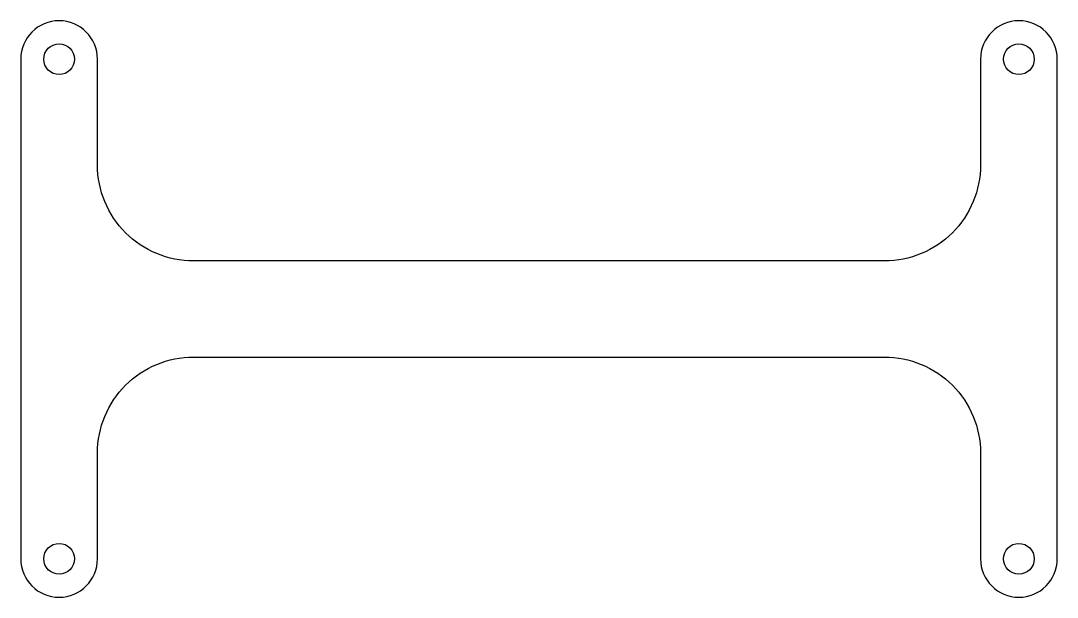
# Model space of a CAD drawing. Header units: millimetres. Extents: x -54 to 54, y -30 to 30.
import ezdxf

# ---------------------------------------------------------------- set-up
doc = ezdxf.new("R2010")
doc.units = ezdxf.units.MM
doc.layers.get('0').update_dxf_attribs({"linetype": 'CONTINUOUS'})

msp = doc.modelspace()

# ---------------------------------------------------------------- linework, layer by layer
msp.add_lwpolyline([(-46, 26, 1), (-54, 26), (-54, -26, 1), (-46, -26), (-46, -15, -0.414214), (-36, -5), (36, -5, -0.414214), (46, -15), (46, -26, 1), (54, -26), (54, 26, 1), (46, 26), (46, 15, -0.414214), (36, 5), (-36, 5, -0.414214), (-46, 15)], format="xyb", close=True)
for centre in [(-50, 26), (50, 26), (-50, -26), (50, -26)]:
    msp.add_circle(centre, 1.6)

doc.saveas('drawing.dxf')
